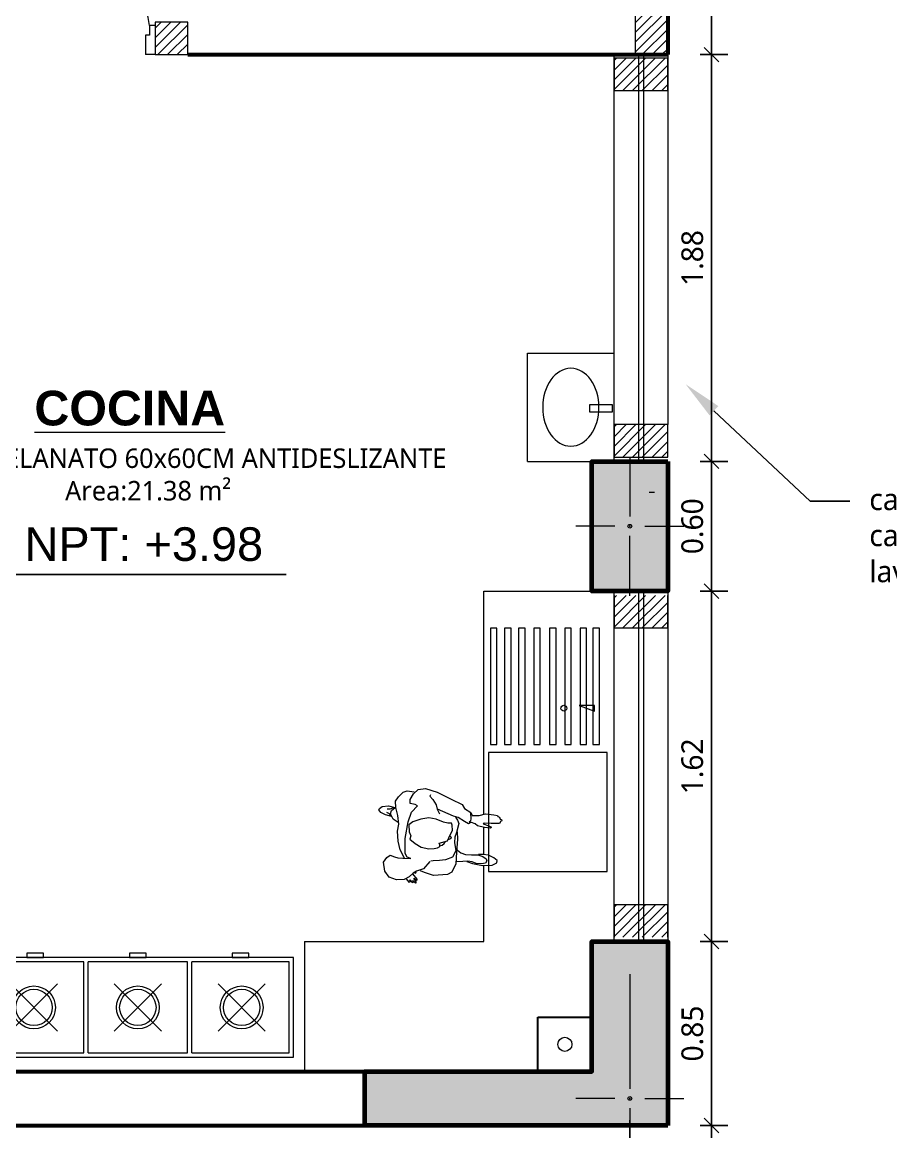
# Model space of a CAD drawing. Header units: metres. Extents: x 28 to 148, y 23 to 113.
# Drawn here: x 127.16 to 131.17, y 88.33 to 93.46 of the extents above; entities that cross this region are included whole.
import ezdxf
from ezdxf import colors
from ezdxf.entities.mleader import LeaderData, LeaderLine
from ezdxf.math import Vec2, Vec3

# ---------------------------------------------------------------- set-up
doc = ezdxf.new("R2010")
doc.units = ezdxf.units.M
doc.linetypes.add('CONTINUA', pattern=[0])
doc.linetypes.add('DASHED2', pattern=[0.375, 0.25, -0.125])
for name, color, linetype, lineweight in [('05', 152, 'Continuous', 50), ('COLUMNAS 50', 32, 'Continuous', 70), ('COLUMNETASSS', 211, 'Continuous', 20), ('Cotas varias El', 253, 'Continuous', 13), ('Equipamiento SR', 23, 'Continuous', 0), ('GRAFO 0 BLANCO', 7, 'Continuous', 0), ('GRAFO01', 7, 'Continuous', 0), ('GYF-RESERVORIOS', 14, 'Continuous', 30), ('Letras El', 9, 'Continuous', 5), ('Mobiliario S', 133, 'Continuous', 15), ('Muebles fijos El', 101, 'Continuous', 0), ('Muros el', 144, 'Continuous', 60), ('PERSONAS', 8, 'Continuous', 0), ('Puertas El', 21, 'Continuous', 15), ('Structural - Bearing_Pen_No__20', 1, 'Continuous', 0), ('TEXTO 100', 7, 'Continuous', 20), ('texturas', 252, 'Continuous', 0), ('Vanos', 140, 'Continuous', 5)]:
    doc.layers.add(name, color=color, linetype=linetype, lineweight=lineweight)
doc.styles.add('Generales', font='trebuc.ttf', dxfattribs={"height": 0.1})
doc.styles.add('JOS', font='arial.ttf', dxfattribs={"height": 1})
doc.styles.add('Santa Rosa 1 50', font='trebuc.ttf')
doc.dimstyles.new('COTAS', dxfattribs={"dimscale": 0.75, "dimtxt": 0.1, "dimasz": 0.09, "dimexe": 0.1, "dimexo": 0.2, "dimgap": 0.05, "dimtad": 1, "dimzin": 1, "dimdsep": 46, "dimtxsty": 'Generales', "dimblk": 'OBLIQUE', "dimcen": 2.5, "dimdle": 0.1, "dimadec": 0, "dimazin": 0, "dimtfac": 1, "dimtmove": 0, "dimatfit": 0, "dimfxl": 1, "dimarcsym": 0})

# ---------------------------------------------------------------- blocks, each defined once
blk = doc.blocks.new('Cocina 2')
at = {"layer": 'Equipamiento SR', "ltscale": 0.05}
for p, q in [((91.5258, -15.7244), (91.5258, -16.1844)), ((91.9958, -15.7444), (91.9958, -16.1644)), ((92.0158, -15.7444), (92.0158, -16.1644)), ((92.4758, -15.7444), (92.4758, -16.1644)), ((92.4958, -15.7444), (92.4958, -16.1644))]:
    blk.add_line(p, q, dxfattribs=at)
at = {"layer": 'Equipamiento SR', "ltscale": 0.5}
for p, q in [((91.875, -15.8452), (91.6566, -16.0637)), ((91.6566, -15.8452), (91.875, -16.0637)), ((92.355, -15.8452), (92.1366, -16.0637)), ((92.1366, -15.8452), (92.355, -16.0637)), ((92.835, -15.8452), (92.6166, -16.0637)), ((92.6166, -15.8452), (92.835, -16.0637))]:
    blk.add_line(p, q, dxfattribs=at)
at = {"layer": 'Equipamiento SR', "ltscale": 0.05}
blk.add_lwpolyline([(91.5258, -16.1844), (92.9658, -16.1844), (92.9658, -15.7244), (91.5258, -15.7244)], close=True, dxfattribs=at)
for points in [[(91.9958, -15.7444), (91.5458, -15.7444), (91.5458, -16.1644), (91.9958, -16.1644)], [(92.4758, -15.7444), (92.0158, -15.7444)], [(92.4958, -16.1644), (92.9458, -16.1644), (92.9458, -15.7444), (92.4958, -15.7444)], [(92.0158, -16.1644), (92.4758, -16.1644)]]:
    blk.add_lwpolyline(points, dxfattribs=at)
at = {"layer": 'Equipamiento SR', "ltscale": 0.5}
for points in [[(91.7325, -16.1844), (91.7325, -16.2049), (91.8091, -16.2049), (91.8091, -16.1844)], [(92.2075, -16.1844), (92.2075, -16.2049), (92.2841, -16.2049), (92.2841, -16.1844)], [(92.6825, -16.1844), (92.6825, -16.2049), (92.7591, -16.2049), (92.7591, -16.1844)]]:
    blk.add_lwpolyline(points, close=True, dxfattribs=at)
for centre, radius in [((91.7658, -15.9544), 0.099), ((91.7658, -15.9544), 0.084), ((92.2458, -15.9544), 0.099), ((92.2458, -15.9544), 0.084), ((92.7258, -15.9544), 0.099), ((92.7258, -15.9544), 0.084)]:
    blk.add_circle(centre, radius, dxfattribs=at)
blk = doc.blocks.new('_Oblique')
at = {"color": 0, "linetype": 'ByBlock', "lineweight": -2}
blk.add_line((-0.5, -0.5), (0.5, 0.5), dxfattribs=at)
blk = doc.blocks.new('*D152')
at = {"layer": 'Cotas varias El', "color": 0, "linetype": 'CONTINUA', "lineweight": -2, "transparency": 16777216}
for p, q in [((130.344, 93.3872), (130.344, 91.3572)), ((130.2911, 93.3122), (130.419, 93.3122)), ((130.2911, 91.4322), (130.419, 91.4322))]:
    blk.add_line(p, q, dxfattribs=at)
at = {"layer": 'Defpoints', "color": 0, "transparency": 16777216}
for p in [(130.1411, 93.3122), (130.1411, 91.4322), (130.344, 91.4322)]:
    blk.add_point(p, dxfattribs=at)
at = {"layer": 'Cotas varias El', "color": 0, "lineweight": -2, "transparency": 16777216, "xscale": 0.0675, "yscale": 0.0675, "zscale": 0.0675}
for p, rotation in [((130.344, 93.3122), 90), ((130.344, 91.4322), 270)]:
    blk.add_blockref('_Oblique', p, dxfattribs=dict(at, rotation=rotation))
at = {"layer": 'Cotas varias El', "color": 0, "transparency": 16777216, "insert": (130.2556, 92.3722), "char_height": 0.1, "attachment_point": 5, "rotation": 90, "style": 'Generales'}
blk.add_mtext('1.88', dxfattribs=at)
blk = doc.blocks.new('*D153')
at = {"layer": 'Cotas varias El', "color": 0, "linetype": 'CONTINUA', "lineweight": -2, "transparency": 16777216}
for p, q in [((130.344, 91.5072), (130.344, 90.7572)), ((130.2911, 91.4322), (130.419, 91.4322)), ((130.2911, 90.8322), (130.419, 90.8322))]:
    blk.add_line(p, q, dxfattribs=at)
at = {"layer": 'Defpoints', "color": 0, "transparency": 16777216}
for p in [(130.1411, 91.4322), (130.1411, 90.8322), (130.344, 90.8322)]:
    blk.add_point(p, dxfattribs=at)
at = {"layer": 'Cotas varias El', "color": 0, "lineweight": -2, "transparency": 16777216, "xscale": 0.0675, "yscale": 0.0675, "zscale": 0.0675}
for p, rotation in [((130.344, 91.4322), 90), ((130.344, 90.8322), 270)]:
    blk.add_blockref('_Oblique', p, dxfattribs=dict(at, rotation=rotation))
at = {"layer": 'Cotas varias El', "color": 0, "transparency": 16777216, "insert": (130.2554, 91.1322), "char_height": 0.1, "attachment_point": 5, "rotation": 90, "style": 'Generales'}
blk.add_mtext('0.60', dxfattribs=at)
blk = doc.blocks.new('*D167')
at = {"layer": 'Cotas varias El', "color": 0, "linetype": 'CONTINUA', "lineweight": -2, "transparency": 16777216}
for p, q in [((130.344, 90.9072), (130.344, 89.1372)), ((130.2911, 90.8322), (130.419, 90.8322)), ((130.2911, 89.2122), (130.419, 89.2122))]:
    blk.add_line(p, q, dxfattribs=at)
at = {"layer": 'Defpoints', "color": 0, "transparency": 16777216}
for p in [(130.1411, 90.8322), (130.1411, 89.2122), (130.344, 89.2122)]:
    blk.add_point(p, dxfattribs=at)
at = {"layer": 'Cotas varias El', "color": 0, "lineweight": -2, "transparency": 16777216, "xscale": 0.0675, "yscale": 0.0675, "zscale": 0.0675}
for p, rotation in [((130.344, 90.8322), 90), ((130.344, 89.2122), 270)]:
    blk.add_blockref('_Oblique', p, dxfattribs=dict(at, rotation=rotation))
at = {"layer": 'Cotas varias El', "color": 0, "transparency": 16777216, "insert": (130.2554, 90.0222), "char_height": 0.1, "attachment_point": 5, "rotation": 90, "style": 'Generales'}
blk.add_mtext('1.62', dxfattribs=at)
blk = doc.blocks.new('*D168')
at = {"layer": 'Cotas varias El', "color": 0, "linetype": 'CONTINUA', "lineweight": -2, "transparency": 16777216}
for p, q in [((130.344, 89.2872), (130.344, 88.2872)), ((130.2911, 89.2122), (130.419, 89.2122)), ((130.2911, 88.3622), (130.419, 88.3622))]:
    blk.add_line(p, q, dxfattribs=at)
at = {"layer": 'Defpoints', "color": 0, "transparency": 16777216}
for p in [(130.1411, 89.2122), (130.1411, 88.3622), (130.344, 88.3622)]:
    blk.add_point(p, dxfattribs=at)
at = {"layer": 'Cotas varias El', "color": 0, "lineweight": -2, "transparency": 16777216, "xscale": 0.0675, "yscale": 0.0675, "zscale": 0.0675}
for p, rotation in [((130.344, 89.2122), 90), ((130.344, 88.3622), 270)]:
    blk.add_blockref('_Oblique', p, dxfattribs=dict(at, rotation=rotation))
at = {"layer": 'Cotas varias El', "color": 0, "transparency": 16777216, "insert": (130.2556, 88.7872), "char_height": 0.1, "attachment_point": 5, "rotation": 90, "style": 'Generales'}
blk.add_mtext('0.85', dxfattribs=at)
blk = doc.blocks.new('*D169')
at = {"layer": 'Cotas varias El', "color": 0, "linetype": 'CONTINUA', "lineweight": -2, "transparency": 16777216}
for p, q in [((130.344, 93.2372), (130.344, 94.0871)), ((130.2911, 94.0121), (130.419, 94.0121)), ((130.2911, 93.3122), (130.419, 93.3122))]:
    blk.add_line(p, q, dxfattribs=at)
at = {"layer": 'Defpoints', "color": 0, "transparency": 16777216}
for p in [(130.1411, 94.0121), (130.344, 94.0121), (130.1411, 93.3122)]:
    blk.add_point(p, dxfattribs=at)
at = {"layer": 'Cotas varias El', "color": 0, "lineweight": -2, "transparency": 16777216, "xscale": 0.0675, "yscale": 0.0675, "zscale": 0.0675}
for p, rotation in [((130.344, 94.0121), 90), ((130.344, 93.3122), 270)]:
    blk.add_blockref('_Oblique', p, dxfattribs=dict(at, rotation=rotation))
at = {"layer": 'Cotas varias El', "color": 0, "transparency": 16777216, "insert": (130.2556, 93.6622), "char_height": 0.1, "attachment_point": 5, "rotation": 90, "style": 'Generales'}
blk.add_mtext('0.70', dxfattribs=at)
blk = doc.blocks.new('puerta 1.00')
at = {"layer": 'Puertas El'}
for p, q in [((165.7653, -11.935), (165.7653, -11.885)), ((165.9153, -11.915), (165.9153, -11.885)), ((165.8653, -11.935), (165.7653, -11.935)), ((165.9153, -11.915), (165.8653, -11.915)), ((165.8653, -11.935), (165.8653, -11.915)), ((165.9153, -11.915), (165.9109, -11.9447)), ((165.9109, -11.9447), (166.8411, -12.0803)), ((165.9153, -11.915), (166.8454, -12.0506)), ((166.76, -12.0129), (166.7629, -11.9931)), ((166.76, -12.0129), (166.7996, -12.0187)), ((166.7629, -11.9931), (166.8024, -11.9989)), ((166.7663, -12.0391), (166.7699, -12.0143)), ((166.7897, -12.0172), (166.7861, -12.042)), ((166.7996, -12.0187), (166.8024, -11.9989)), ((166.7619, -12.0688), (166.7583, -12.0935)), ((166.7817, -12.0716), (166.7781, -12.0964)), ((166.8454, -12.0506), (166.8411, -12.0803)), ((166.8454, -12.0506), (166.8411, -12.0803)), ((166.8454, -12.0506), (166.8411, -12.0803)), ((166.7484, -12.0921), (166.7456, -12.1118)), ((166.7456, -12.1118), (166.7851, -12.1176)), ((166.7484, -12.0921), (166.788, -12.0978)), ((166.788, -12.0978), (166.7851, -12.1176)), ((165.7653, -12.855), (165.7653, -12.835)), ((165.7653, -12.885), (165.7653, -12.835)), ((165.8653, -12.835), (165.7653, -12.835)), ((165.8653, -12.855), (165.8653, -12.835)), ((165.9153, -12.855), (165.8653, -12.855)), ((165.9153, -12.885), (165.9153, -12.855))]:
    blk.add_line(p, q, dxfattribs=at)
at = {"layer": 'Puertas El', "linetype": 'ByBlock'}
blk.add_arc((165.7822, -11.7554), 1.1076, 276.8989, 342.9435, dxfattribs=at)
blk = doc.blocks.new('A$C16376B1D')
at = {"layer": 'GRAFO 0 BLANCO'}
h = blk.add_hatch(dxfattribs=at)
h.set_pattern_fill('ANSI31', color=256, scale=0.01, angle=-180)
h.set_pattern_definition([(225, (-149.728227, 134.194812), (0.0224506403, -0.0224506403), [])])
h.paths.add_polyline_path([(0.15, 0.15), (0, 0.15), (0, 0), (0.15, 0)])
at = {"layer": 'COLUMNETASSS'}
blk.add_lwpolyline([(0.15, 0.15), (0, 0.15), (0, 0), (0.15, 0)], close=True, dxfattribs=at)
blk = doc.blocks.new('A$C0FE24BB8')
at = {"color": 0, "linetype": 'ByBlock'}
for points in [[(0.266, 0.1069), (0.2416, 0.069), (0.2117, 0.0541), (0.1968, 0.0432), (0.1818, 0.0242), (0.1601, 0.008), (0.1249, 0.0025), (0.0896, 0.0107), (0.0665, 0.0351), (0.0543, 0.0758), (0.0665, 0.0988), (0.0814, 0.111), (0.1018, 0.1069), (0.1181, 0.1042), (0.1411, 0.1056), (0.1778, 0.1097), (0.1601, 0.1137), (0.1479, 0.1286), (0.1452, 0.1503), (0.1384, 0.1964), (0.1425, 0.2751), (0.152, 0.3212), (0.1751, 0.3551), (0.1642, 0.3591), (0.1398, 0.3605), (0.1371, 0.3781), (0.1493, 0.4066), (0.1683, 0.4296), (0.2008, 0.4391), (0.2565, 0.4296), (0.3243, 0.4066), (0.3786, 0.389), (0.3922, 0.3713), (0.4234, 0.3578), (0.4316, 0.3442), (0.4628, 0.3496), (0.4913, 0.3605), (0.5293, 0.3619), (0.5469, 0.3605), (0.5496, 0.3564), (0.5578, 0.3537), (0.5618, 0.3456), (0.5686, 0.3442), (0.5713, 0.3388), (0.5659, 0.3361), (0.5618, 0.3252), (0.5238, 0.3198), (0.4913, 0.3171), (0.4872, 0.313), (0.5143, 0.3076), (0.5279, 0.3035), (0.5238, 0.2981), (0.4953, 0.2968), (0.4628, 0.3008), (0.4505, 0.309), (0.4329, 0.3117), (0.4275, 0.3103), (0.4193, 0.3049), (0.4003, 0.3117), (0.3678, 0.3266), (0.3461, 0.3293), (0.2687, 0.3524)], [(0.1506, 0.1042), (0.1235, 0.1422), (0.1086, 0.1802), (0.0991, 0.2263), (0.1004, 0.2588), (0.0909, 0.2981), (0.0774, 0.3334), (0.0719, 0.3619), (0.0828, 0.3835), (0.1004, 0.408), (0.1181, 0.4174), (0.1506, 0.4161)], [(0.228, 0.4134), (0.2253, 0.4066), (0.2416, 0.393), (0.2592, 0.3713), (0.2673, 0.3524), (0.2809, 0.332)], [(0.0624, 0.2886), (0.0339, 0.2927), (0.0109, 0.3008), (0, 0.3117), (0.0027, 0.3185), (0.0136, 0.3293), (0.0421, 0.3361), (0.0719, 0.332)], [(0.0665, 0.3307), (0.0502, 0.3225), (0.038, 0.3198)], [(0.0964, 0.2656), (0.0719, 0.2778), (0.057, 0.3008), (0.0584, 0.3171), (0.0733, 0.3334)], [(0.3556, 0.3266), (0.3678, 0.3144), (0.3746, 0.2995), (0.3705, 0.2574), (0.3651, 0.2344), (0.3678, 0.21), (0.3786, 0.172), (0.3678, 0.1422), (0.3366, 0.1246), (0.3094, 0.1178), (0.2809, 0.1124), (0.2714, 0.1097)], [(0.4221, 0.3537), (0.4275, 0.3307), (0.4275, 0.3171), (0.4221, 0.3117)], [(0.0584, 0.2941), (0.0516, 0.3008), (0.0394, 0.3049)], [(0.3732, 0.2602), (0.3786, 0.2263), (0.3827, 0.1666), (0.3868, 0.1137), (0.3746, 0.073), (0.3556, 0.0595), (0.2918, 0.0459), (0.2483, 0.0541), (0.2293, 0.0581)], [(0.3026, 0.1862), (0.3129, 0.1903), (0.3201, 0.1995), (0.3258, 0.2088)], [(0.337, 0.218), (0.3373, 0.219), (0.3486, 0.2255), (0.3501, 0.2303), (0.3461, 0.2344), (0.3424, 0.2364)], [(0.3854, 0.1761), (0.4031, 0.1666), (0.4248, 0.1612), (0.4533, 0.1639), (0.4818, 0.168), (0.5062, 0.1639), (0.5225, 0.1558), (0.5265, 0.1463), (0.5225, 0.1354), (0.5048, 0.1286), (0.4804, 0.1273), (0.46, 0.1327), (0.441, 0.1327), (0.418, 0.1286), (0.3895, 0.1232)], [(0.4356, 0.13), (0.4628, 0.1246), (0.5103, 0.1219), (0.5537, 0.13), (0.574, 0.1436), (0.574, 0.1544), (0.5578, 0.1652), (0.5306, 0.1734), (0.5048, 0.1734), (0.4845, 0.1693)], [(0.1694, 0.0136), (0.1836, 0), (0.1895, 0.0024), (0.1859, 0.01), (0.1989, 0), (0.2042, 0.0029), (0.2013, 0.0094), (0.2137, 0.0006), (0.219, 0.0035), (0.2042, 0.0218), (0.2201, 0.0136), (0.2201, 0.0189), (0.1965, 0.0407)], [(0.2013, 0.0466), (0.2089, 0.0448), (0.2107, 0.0483), (0.2078, 0.0513)]]:
    blk.add_lwpolyline(points, dxfattribs=at)
blk.add_lwpolyline([(0.2972, 0.1964), (0.3338, 0.2127), (0.342, 0.2398), (0.3501, 0.2642), (0.3461, 0.2873), (0.342, 0.2968), (0.3338, 0.2954), (0.3243, 0.2941), (0.304, 0.2968), (0.2687, 0.3049), (0.2348, 0.3063), (0.1981, 0.2954), (0.1642, 0.2791), (0.1479, 0.2615), (0.1533, 0.2303), (0.1628, 0.2127), (0.1615, 0.1978), (0.1873, 0.1802), (0.2171, 0.168), (0.2538, 0.1652), (0.2782, 0.1693), (0.2931, 0.1747), (0.3026, 0.1829), (0.3013, 0.1897)], close=True, dxfattribs=at)
blk = doc.blocks.new('A$C313A4E3A')
at = {"rotation": 270}
blk.add_blockref('A$C0FE24BB8', (0, 0.574), dxfattribs=at)

msp = doc.modelspace()

# ---------------------------------------------------------------- hatches: boundary and pattern name
at = {"layer": 'GRAFO 0 BLANCO', "true_color": 0xc7c8ca}
h = msp.add_hatch(color=9, dxfattribs=at)
h.dxf.hatch_style = 1
h.paths.add_polyline_path([(130.1411, 91.4322), (129.7911, 91.4322), (129.7911, 90.8322), (130.1411, 90.8322)])
h = msp.add_hatch(color=9, dxfattribs=at)
h.dxf.hatch_style = 1
h.paths.add_polyline_path([(130.1411, 89.2122), (129.7911, 89.2122), (129.7911, 88.6122), (128.7411, 88.6122), (128.7411, 88.3622), (130.1411, 88.3622)])
at = {"layer": 'texturas'}
h = msp.add_hatch(dxfattribs=at)
h.set_pattern_fill('ANSI31', color=256, scale=0.01, angle=-180)
h.set_pattern_definition([(225, (-19.737086, 227.507022), (0.0224506403, -0.0224506403), [])])
h.paths.add_polyline_path([(130.1411, 93.9921), (129.9911, 93.9921), (129.9911, 93.3122), (130.1411, 93.3122)])
h = msp.add_hatch(dxfattribs=at)
h.set_pattern_fill('ANSI31', color=256, scale=0.01, angle=-180)
h.set_pattern_definition([(225, (-19.737145, 227.34101), (0.0224506403, -0.0224506403), [])])
h.paths.add_polyline_path([(130.1411, 93.2962), (129.8932, 93.2962), (129.8932, 93.1462), (130.1411, 93.1462)])
h = msp.add_hatch(dxfattribs=at)
h.set_pattern_fill('ANSI31', color=256, scale=0.01, angle=-180)
h.set_pattern_definition([(225, (-19.73703, 225.646977), (0.0224506403, -0.0224506403), [])])
h.paths.add_polyline_path([(130.1412, 91.6022), (129.8934, 91.6022), (129.8934, 91.4522), (130.1412, 91.4522)])
h = msp.add_hatch(dxfattribs=at)
h.set_pattern_fill('ANSI31', color=256, scale=0.01, angle=-180)
h.set_pattern_definition([(225, (-19.737086, 224.85698), (0.0224506403, -0.0224506403), [])])
h.paths.add_polyline_path([(130.1411, 90.8122), (129.8932, 90.8122), (129.8932, 90.6622), (130.1411, 90.6622)])
h = msp.add_hatch(dxfattribs=at)
h.set_pattern_fill('ANSI31', color=256, scale=0.01, angle=-180)
h.set_pattern_definition([(225, (-19.73703, 223.427022), (0.0224506403, -0.0224506403), [])])
h.paths.add_polyline_path([(130.1412, 89.3822), (129.8932, 89.3822), (129.8932, 89.2322), (130.1412, 89.2322)])

# ---------------------------------------------------------------- linework, layer by layer
at = {"layer": '05'}
msp.add_lwpolyline([(130.1411, 91.4322), (130.1411, 90.8322), (129.7911, 90.8322), (129.7911, 91.4322)], close=True, dxfattribs=at)
msp.add_lwpolyline([(130.1411, 91.4322), (130.1411, 90.8322), (129.7911, 90.8322), (129.7911, 91.4322)], close=True, dxfattribs=at)
at = {"layer": 'COLUMNAS 50', "linetype": 'Continuous'}
for points in [[(130.1411, 91.4322), (130.1411, 90.8322), (129.7911, 90.8322), (129.7911, 91.4322)], [(130.1411, 88.3622), (128.7411, 88.3622), (128.7411, 88.6122), (129.7911, 88.6122), (129.7911, 89.2122), (130.1411, 89.2122)]]:
    msp.add_lwpolyline(points, close=True, dxfattribs=at)
at = {"layer": 'COLUMNETASSS'}
for p, q in [((129.8932, 90.8122), (129.8932, 90.6622)), ((130.1411, 90.6622), (130.1411, 90.8122)), ((129.8932, 90.6622), (130.1411, 90.6622)), ((130.1412, 89.3822), (129.8932, 89.3822)), ((129.8932, 89.3822), (129.8932, 89.2322)), ((130.1412, 89.2322), (130.1412, 89.3822))]:
    msp.add_line(p, q, dxfattribs=at)
for points in [[(130.1411, 93.9921), (129.9911, 93.9921), (129.9911, 93.3122), (130.1411, 93.3122)], [(130.1411, 93.2962), (129.8932, 93.2962), (129.8932, 93.1462), (130.1411, 93.1462)], [(130.1412, 91.6022), (129.8934, 91.6022), (129.8934, 91.4522), (130.1412, 91.4522)]]:
    msp.add_lwpolyline(points, close=True, dxfattribs=at)
at = {"layer": 'Cotas varias El'}
msp.add_circle((129.6659, 88.7372), 0.0325, dxfattribs=at)
at = {"layer": 'Equipamiento SR', "ltscale": 0.15}
for p, q in [((129.4933, 91.4322), (129.4934, 91.9322)), ((129.4934, 91.9322), (129.8933, 91.9322))]:
    msp.add_line(p, q, dxfattribs=at)
at = {"layer": 'Equipamiento SR'}
msp.add_line((129.4933, 91.4322), (129.8933, 91.4322), dxfattribs=at)
msp.add_lwpolyline([(129.78, 91.6605), (129.8856, 91.6605), (129.8856, 91.6937), (129.78, 91.6937)], close=True, dxfattribs=at)
at = {"layer": 'Equipamiento SR', "ltscale": 0.15, "extrusion": (0, 0, -1)}
msp.add_ellipse((129.6933, 91.6822), major_axis=(0, 0.18), ratio=0.722222, dxfattribs=at)
at = {"layer": 'GYF-RESERVORIOS'}
msp.add_lwpolyline([(129.5407, 88.8622), (129.7907, 88.8622), (129.7911, 88.6122), (129.5411, 88.6122)], close=True, dxfattribs=at)
at = {"layer": 'Muebles fijos El', "ltscale": 0.05}
for p, q in [((129.2911, 89.8008), (129.2911, 90.8322)), ((129.2911, 89.7551), (129.2911, 89.7582)), ((129.2911, 89.6147), (129.2911, 89.7397)), ((129.2911, 89.2122), (129.2911, 89.5638)), ((128.4621, 89.2122), (128.4621, 88.6122)), ((128.4621, 89.2122), (129.2911, 89.2122))]:
    msp.add_line(p, q, dxfattribs=at)
msp.add_lwpolyline([(129.2911, 90.8322), (129.8911, 90.8322)], dxfattribs=at)
at = {"layer": 'Muebles fijos El'}
for points in [[(129.3519, 90.1229), (129.3519, 90.6609), (129.3219, 90.6609), (129.3219, 90.1229)], [(129.4169, 90.1229), (129.4169, 90.6609), (129.3869, 90.6609), (129.3869, 90.1229)], [(129.4819, 90.1229), (129.4819, 90.6609), (129.4519, 90.6609), (129.4519, 90.1229)], [(129.5522, 90.1229), (129.5522, 90.6609), (129.5222, 90.6609), (129.5222, 90.1229)], [(129.6253, 90.1229), (129.6253, 90.6609), (129.5953, 90.6609), (129.5953, 90.1229)], [(129.6957, 90.1229), (129.6957, 90.6609), (129.6657, 90.6609), (129.6657, 90.1229)], [(129.7658, 90.1229), (129.7658, 90.6609), (129.7358, 90.6609), (129.7358, 90.1229)], [(129.8258, 90.1229), (129.8258, 90.6609), (129.7958, 90.6609), (129.7958, 90.1229)], [(129.8032, 90.2779), (129.8032, 90.3039), (129.7312, 90.3039)], [(129.8621, 89.5359), (129.8621, 90.0859), (129.3121, 90.0859), (129.3121, 89.5359)]]:
    msp.add_lwpolyline(points, close=True, dxfattribs=at)
msp.add_circle((129.6611, 90.2909), 0.0134, dxfattribs=at)
at = {"layer": 'Muros el', "ltscale": 0.05}
for points in [[(130.1411, 94.0121), (130.1411, 93.3122)], [(127.9226, 93.3122), (130.1411, 93.3122)], [(125.393, 88.6122), (129.4411, 88.6122)], [(124.4411, 88.3622), (130.1411, 88.3622)]]:
    msp.add_lwpolyline(points, dxfattribs=at)
at = {"layer": 'Structural - Bearing_Pen_No__20', "linetype": 'Continuous'}
for p, q in [((129.9661, 91.4537), (129.9661, 91.1772)), ((129.8961, 91.1322), (129.7161, 91.1322)), ((130.0361, 91.1322), (130.2161, 91.1322)), ((129.9661, 90.8107), (129.9661, 91.0872)), ((129.9661, 89.0622), (129.9661, 88.5322)), ((129.8961, 88.4872), (129.7161, 88.4872)), ((130.0361, 88.4872), (130.2161, 88.4872)), ((129.9661, 88.4422), (129.9661, 88.2622)), ((129.9661, 88.4422), (129.9661, 88.2622)), ((129.9661, 88.4422), (129.9661, 88.2622)), ((129.9661, 88.2072), (129.9661, 88.3872))]:
    msp.add_line(p, q, dxfattribs=at)
for centre in [(129.9661, 91.1322), (129.9661, 88.4872)]:
    msp.add_circle(centre, 0.00871, dxfattribs=at)
for p in [(129.9661, 91.1322), (129.9661, 88.4872)]:
    msp.add_point(p, dxfattribs=at)
at = {"layer": 'TEXTO 100', "ltscale": 1.3}
msp.add_lwpolyline([(126.7462, 90.9095), (128.3771, 90.9095), (126.9703, 90.9095), (126.9703, 91.1336), (126.9703, 90.6854)], dxfattribs=at)
at = {"layer": 'Vanos', "linetype": 'Continuous'}
for p, q in [((129.8934, 91.4322), (129.8932, 93.3122)), ((130.0061, 93.3122), (130.0061, 91.4322)), ((130.0311, 91.4322), (130.0311, 93.3122)), ((130.1411, 93.3122), (130.1411, 91.6022)), ((129.8932, 89.2122), (129.8932, 90.8322)), ((130.0061, 90.8322), (130.0061, 89.2122)), ((130.0311, 89.2122), (130.0311, 90.8322)), ((130.1411, 90.8322), (130.1411, 89.2122))]:
    msp.add_line(p, q, dxfattribs=at)
at = {"layer": 'Vanos', "linetype": 'DASHED2', "ltscale": 0.3}
msp.add_line((130.0554, 91.2903), (130.0804, 91.2903), dxfattribs=at)

# ---------------------------------------------------------------- block references
msp.add_blockref('A$C16376B1D', (127.7726, 93.3122))
at = {"layer": 'Mobiliario S', "rotation": 180}
msp.add_blockref('Cocina 2', (219.9378, 72.9535), dxfattribs=at)
at = {"layer": 'PERSONAS', "rotation": 82.16520881146454}
msp.add_blockref('A$C313A4E3A', (129.3317, 89.4341), dxfattribs=at)
at = {"layer": 'Puertas El', "xscale": 0.8999999418854374, "yscale": 0.8999999418854374, "zscale": 0.8999999418854374, "rotation": 89.99999940591454}
msp.add_blockref('puerta 1.00', (116.1761, -55.8765), dxfattribs=at)

# ---------------------------------------------------------------- texts
at = {"layer": 'GRAFO01', "style": 'JOS'}
msp.add_text('NPT: +3.98', height=0.15526, rotation=0, dxfattribs=at).set_placement((127.1682, 90.972))
at = {"layer": 'Letras El', "insert": (124.3396, 91.7583, -2.5521), "char_height": 0.209, "attachment_point": 1, "style": 'Santa Rosa 1 50'}
msp.add_mtext_dynamic_manual_height_columns('\\pi2.87441;{\\fSwis721 Ex BT|b1|i0|c0|p34;\\H0.76555x;\\LCOCINA\\P\\pi2.13198;\\fTrebuchet MS|b0|i0|c0|p34;\\H0.5625x;\\lPISO PORCELANATO 60x60CM ANTIDESLIZANTE\\P\\pi3.01634;Area:21.38 m²}', width=6.822621, gutter_width=1, heights=[0], dxfattribs=at)

# ---------------------------------------------------------------- dimensions: what is measured, and where the dimension line sits
at = {"layer": 'Cotas varias El'}
for base, p1, p2, picture, middle in [((130.344, 94.0121), (130.1411, 93.3122), (130.1411, 94.0121), '*D169', (130.2556, 93.6622)), ((130.344, 91.4322), (130.1411, 93.3122), (130.1411, 91.4322), '*D152', (130.2556, 92.3722)), ((130.344, 90.8322), (130.1411, 91.4322), (130.1411, 90.8322), '*D153', (130.2554, 91.1322)), ((130.344, 89.2122), (130.1411, 90.8322), (130.1411, 89.2122), '*D167', (130.2554, 90.0222)), ((130.344, 88.3622), (130.1411, 89.2122), (130.1411, 88.3622), '*D168', (130.2556, 88.7872))]:
    dim = msp.add_linear_dim(base=base, p1=p1, p2=p2, angle=90, dimstyle='COTAS', override={"dimtmove": 1}, dxfattribs=at)
    dim.commit()
    dim.dimension.update_dxf_attribs({"geometry": picture, "text_midpoint": middle})

# ---------------------------------------------------------------- leaders
at = {"layer": 'Letras El'}
ml = msp.add_multileader_mtext('Standard', dxfattribs=at)
ml.set_content('{\\H0.86957x;cambio a murop de cabeza por los lavadores} ', color=256, style='Generales')
ml.set_leader_properties()
ml.build(insert=Vec2(0, 0))
ml.multileader.update_dxf_attribs({"text_right_attachment_type": 6, "dogleg_length": 0.36, "arrow_head_size": 0.18})
ctx = ml.context
ctx.base_point, ctx.char_height, ctx.arrow_head_size, ctx.landing_gap_size, ctx.plane_origin = Vec3(130.9831, 91.2487), 0.115, 0.18, 0.09, Vec3(129.9478, 92.9687)
ctx.right_attachment = 6
notes = []
notes.append((ctx, [(0, (1, 1, 0), (130.8004, 91.2487), (1, 0), 0.1826, [(0, [(130.2236, 91.7892)], 0, [])])]))
ctx.mtext.insert, ctx.mtext.width, ctx.mtext.flow_direction = Vec3(131.0731, 91.3068), 1.421893, 5
for ctx, leaders in notes:
    for number, flags, end, landing, length, lines in leaders:
        leader = LeaderData()
        leader.index, (leader.has_last_leader_line, leader.has_dogleg_vector, leader.attachment_direction) = number, flags
        leader.last_leader_point, leader.dogleg_vector, leader.dogleg_length = Vec3(end), Vec3(landing), length
        for number, points, colour, breaks in lines:
            line = LeaderLine()
            line.index, line.vertices, line.color, line.breaks = number, Vec3.list(points), colors.encode_raw_color(colour), breaks
            leader.lines.append(line)
        ctx.leaders.append(leader)

doc.saveas('drawing.dxf')
